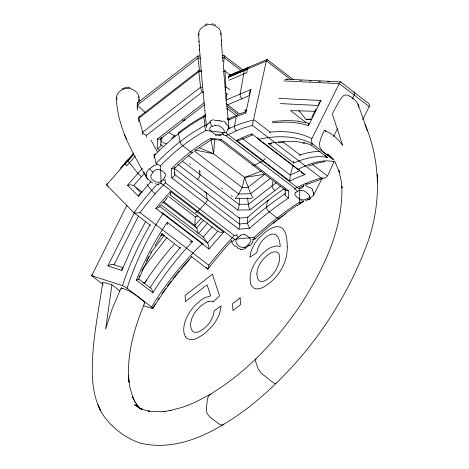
<?xml version="1.0" encoding="UTF-8"?>
<svg xmlns="http://www.w3.org/2000/svg" width="469" height="469" viewBox="0 0 469 469"><rect width="100%" height="100%" fill="white"/><g stroke="black" fill="none" stroke-linecap="round" stroke-linejoin="round"><path stroke-width="0.7" d="M146.422 175.764L146.439 175.236A6.759 5.194 -32.6 0 1 146.574 174.392L147.032 173.043M358.568 107.067L357.906 103.796L355.625 100.735A34.389 28.029 86.7 0 0 353.157 98.601M160.797 144.382L160.855 138.138M313.779 193.932L313.761 194.389A6.759 4.649 22.8 0 1 313.62 195.075L313.14 196.065M137.229 108.011L137.329 102.928L197.824 55.993L199.964 55.952M137.347 110.192L137.329 102.928L138.349 102.664M138.736 121.887L138.806 118.282L198.838 71.681L201.752 71.651M142.676 134.603L142.723 132.17L138.806 118.282M146.451 137.446L146.492 135.312L202.18 92.106L203.564 92.082M161.717 142.388L161.84 137.294M245.258 111.997L245.791 113.017L236.206 116.605A171.783 91.443 -58.2 0 0 228.649 120.087M144.212 302.874L144.54 302.868A11.385 1.671 32.8 0 0 144.722 302.822L144.323 301.837L141.538 299.427A35.843 5.253 32.8 0 0 139.557 297.891M293.723 161.019L293.799 163.042L296.168 162.034A159.085 62.664 -54.8 0 1 325.932 157.179L327.344 157.455L310.841 144.833L308.989 144.212A159.085 87.439 -50.1 0 0 271.393 143.092M167.327 224.727L167.228 222.294L192.53 241.611L189.752 244.601A159.085 72.824 -46.5 0 0 154.606 290.106L152.923 292.785L136.42 280.163L137.657 277.15M168.6 196.47L195.262 216.866L194.817 225.466L196.962 228.602L197.842 233.339M117.051 99.428C114.506 92.51 124.555 86.771 130.57 88.623C135.588 90.107 140.26 94.691 139.006 100.419L138.959 99.704L139.205 102.201M138.783 96.69L138.595 97.939M199.085 35.468C196.951 28.486 206.964 22.934 213.014 24.974C215.089 25.631 216.948 26.862 218.542 28.333C222.271 31.329 220.799 36.775 221.38 40.826L221.333 40.135L221.632 44.913M220.94 32.988L220.606 34.636M253.565 238.973L252.691 241.928M239.595 198.018L239.126 204.302L248.353 204.173L247.526 197.842M91.32 275.426L92.17 274.658M253.067 198.012L250.639 193.715L244.572 177.434L213.612 153.756L214.726 139.979M223.297 69.811L224.211 55.547L222.072 55.582M272.665 181.573L272.12 185.888A3.734 1.6 52.2 0 0 274.846 190.59M225.806 98.766L226.38 94.404M228.473 78.423L228.667 76.969A3.734 2.398 64.2 0 1 230.988 75.198M249.098 67.302A3.734 2.527 67 0 0 247.251 69.312L246.758 72.683L228.837 80.275M119.906 290.962L111.921 284.853L105.302 282.883A44.461 6.519 32.8 0 0 103.62 282.52L102.875 282.508A9.474 1.389 32.8 0 0 102.734 282.573L102.682 282.801C98.338 312.759 91.801 342.651 92.299 373.078C92.592 390.179 96.344 408.282 107.993 421.414C116.939 431.292 128.295 439.447 141.157 443.311C180.588 452.327 218.824 429.85 249.197 406.916C300.201 366.418 340.312 312.067 364.225 251.513C381.039 211.097 382.247 164.789 365.04 124.308M111.921 284.853L105.619 329.056L112.056 309.177L121.078 288.03M285.357 192.958L285.211 193.744A160.169 56.702 -48.3 0 0 266.539 207.216A160.169 57.089 -48 0 0 247.456 223.039L247.79 217.405L239.483 218.114M142.318 168.371L127.568 185.208L138.461 196.294L139.234 194.289L140.471 193.363M245.791 113.017L250.909 89.509L225.618 100.214M261.245 171.173L244.572 177.434L242.162 187.518L238.698 194.002L235.268 198.651L251.789 198.328M292.932 165.874L290.352 174.955L299.662 170.956M151.018 175.265L150.854 175.922A4.186 3.605 -28.1 0 0 151.041 177.663C153.087 182.124 159.9 184.475 162.948 179.604A3.734 0.85 42.4 0 0 164.449 180.407M309.499 196.57L309.323 196.992M152.947 308.432A3.957 0.58 32.8 0 0 151.575 307.078L127.064 288.335L127.527 286.911A160.128 78.259 -60.8 0 1 156.781 223.42L163.101 213.284L202.461 243.393A3.699 0.539 32.8 0 1 203.663 244.472M134.392 212.815L107.858 265.876L121.899 270.39L132.733 245.738L145.589 221.702M144.845 302.622C134.357 327.632 126.343 354.828 128.928 382.212L128.389 375.253L128.436 375.88M138.935 278.697L144.88 265.407L151.534 252.211M334.18 161.377L327.532 176.016L312.506 164.525M228.708 129.221L228.972 127.867L223.637 71.153M362.684 119.654L369.203 106.563C370.182 104.511 368.235 102.394 366.353 101.791L340.869 81.993M369.203 106.563L339.257 83.652L283.974 80.903M313.456 195.497L322.226 178.161M311.674 117.537L315.836 109.171M272.243 122.89C284.343 121.442 296.83 121.917 308.514 125.598L321.001 100.501L278.973 98.414M333.676 136.409L337.586 128.547M352.272 99.041L354.23 95.107A3.734 1.77 -52.6 0 0 353.638 92.082M126.988 205.105L91.666 275.754L103.18 284.566M122.614 267.559L114.459 264.938A3.734 3.242 -72.2 0 0 114.119 264.715L138.525 215.916M164.725 177.2L165.305 175.558A4.262 3.605 -21.7 0 0 164.941 173.677M155.104 245.68L162.362 233.415M151.563 307.078L152.296 305.858A160.128 72.302 -44.5 0 1 194.055 251.935L202.461 243.393M327.204 176.631L324.812 178.144L321.224 178.009L252.492 125.434L253.377 120.158A160.656 85.522 -58.2 0 0 227.998 129.151M223.49 424.146L222.259 425.201L220.061 424.674L209.971 417.164L206.94 413.259L206.348 408.37A45.094 25.889 59.6 0 1 206.436 407.127C207.362 403.047 206.606 397.706 209.749 394.581C246.278 372.638 276.089 340.834 299.931 305.8C322.948 270.337 343.185 229.669 341.86 186.357L341.965 188.057L341.368 181.878L338.876 170.628L339.427 172.117L335.265 162.544M153.228 308.121C163.605 290.938 175.84 274.928 189.247 260.008M167.222 222.247L164.977 225.648A159.085 77.279 -58.8 0 0 137.663 277.15M242.057 138.953L239.882 140.237L236.587 140.407L289.719 181.081A157.895 74.835 -52.6 0 1 305.038 174.597L251.853 133.911A157.895 74.835 -52.6 0 0 236.534 140.395M250.909 89.509L249.672 91.807L249.438 94.017M150.701 252.855L164.461 235.004M142.617 269.042L167.093 237.296M138.461 196.294L147.571 185.378A171.783 97.194 -53.6 0 1 150.813 181.738M170.27 194.758L170.616 191.587A157.895 74.835 -52.6 0 0 155.843 208.4L209.033 249.086A157.895 74.835 -52.6 0 1 223.801 232.231L170.616 191.545M144.575 283.012L147.084 279.94M295.488 192.695L294.884 193.82A4.262 2.779 10 0 0 295.206 195.315A12.077 7.903 9.6 0 0 299.679 198.856M159.583 206.249L160.838 204.76M207.321 124.138L206.448 125.739L206.583 127.369M162.098 203.276L162.731 202.538M162.954 202.954L166.741 198.633M120.398 168.178L127.468 160.111M132.557 154.307L133.477 153.252M124.813 163.329L133.659 153.234M133.454 154.289L106.592 184.944L133.659 212.492L150.414 225.308M135.271 156.054L126.694 165.844L125.188 164.015L133.765 154.231M144.839 172.844L133.694 185.572L130.874 184.827L127.603 185.191M200.867 218.56L194.817 225.466L163.611 201.594M203.628 220.008L196.646 227.975L163.13 202.338M198.364 233.697L207.814 222.91M157.209 184.311A160.633 90.88 -53.6 0 0 134.034 212.75L136.52 213.061L140.079 212.656A156.91 89.098 -53.7 0 1 155.204 193.767L165.364 182.81L165.135 179.563M165.932 198.874L166.577 198.153M167.222 197.431L167.867 196.71M266.884 59.545L266.339 60.87L290.733 79.537M217.786 231.258L207.55 242.942L203.241 237.027L161.272 204.924M174.468 168.418L184.37 159.267L192.56 152.454M213.09 301.901L219.598 295.892L212.363 274.254L185.12 295.388L185.443 301.549L207.052 284.789L210.728 295.851L204.83 297.727A22.934 10.869 -52.6 0 0 200.099 300.758L195.01 305.383A21.973 10.412 -52.6 0 0 191.317 309.862L189.329 312.817A26.317 12.475 -52.6 0 0 187.53 315.959L186.996 317.009A23.907 11.332 -52.6 0 0 184.938 322.115C183.59 326.67 182.91 331.952 185.196 336.326M138.707 279.196L136.456 280.151M171.636 138.238L175.213 135.271M107.858 265.876L111.106 264.393L114.119 264.715M273.316 223.308L285.451 213.887M160.392 138.965L204.466 104.734M142.717 132.147L200.574 87.257L202.157 87.257M204.214 102.723L157.396 139.047L157.291 148.521L159.366 150.103M201.148 117.866L205.733 114.307M270.132 178.589L250.639 193.715L238.698 194.002L188.356 155.491M248.359 204.32L276.077 182.81M280.62 186.111L249.989 209.878L237.695 210.024L177.939 164.314M139.334 116.74L199.003 70.444L201.09 70.409M179 132.317L189.763 124.49L200.814 117.584M321.001 100.501L319.196 102.441L318.686 104.405M195.561 150.232L211.759 139.469M122.638 267.863L121.981 268.843L121.899 270.39M297.364 205.498L302.822 201.998M121.876 88.999L126.442 87.205L130.036 87.445M153.404 165.973L156.998 164.642M240.626 235.262L242.403 234.535A4.262 3.611 -21.6 0 1 244.584 234.611M224.018 55.653L243.347 70.186M222.951 134.755L225.97 135.74L236.376 130.787A156.91 83.728 -58.4 0 1 252.492 125.434M311.639 144.98L311.164 145.091M229.364 118.569L235.268 115.79M299.234 187.928L302.74 186.252M242.52 139.082L252.31 135.043M237.279 234.746L234.271 235.52A156.957 58.731 -51.6 0 0 208.811 265.231L208.676 268.256L207.861 269.229A160.568 60.46 -51.7 0 1 231.833 240.574M107.641 183.273L106.352 184.569L108.263 186.205M245.615 248.459L244.109 249.004A6.759 6.249 -17.5 0 1 243.124 249.197L242.807 249.227M304.481 166.237L297.786 169.432L258.425 139.328A3.699 2.984 84.8 0 1 257.235 137.523M229.74 75.263L240.351 70.772M245.627 68.538L266.92 59.522M229.282 75.573L248.535 67.419M228.667 76.969L266.298 61.034L253.582 119.448L270.337 132.264M228.661 77.186L247.251 69.312M226.287 103.239A3.734 2.398 64.2 0 0 227.594 104.792L249.414 95.547M246.102 111.135L244.947 110.25L246.248 109.699M244.836 247.028L244.138 247.286M205.193 24.581L207.31 23.79M306.767 184.452L322.197 178.853M308.074 166.202L316.323 163.3L324.988 161.588M239.97 113.797L245.416 111.851M340.611 81.876L339.286 83.588L311.885 138.654A163.798 93.595 -49.3 0 0 269.329 132.246M195.262 216.866L197.877 216.045M160.885 235.573L163.564 234.811M219.586 134.632L217.78 134.838M258.425 139.328L267.207 137.722M293.799 163.042L268.491 143.678L271.393 143.08M221.069 135.394L218.196 135.764M305.266 200.867L306.228 200.668M155.89 208.394L158.809 207.521L159.7 206.46M214.556 120.656L216.086 120.457A6.759 3.594 3.4 0 1 217.083 120.433L217.722 120.451M244.572 177.434L264.85 174.228L248.001 187.295L242.162 187.518L194.201 150.83M192.483 241.617L189.599 241.805M223.801 232.231L220.448 232.278L218.132 231.604L169.884 194.653M272.383 121.436L287.925 120.41L298.53 121.172M278.352 142.811L283.423 142.218M231.95 241.084A3.887 1.43 -76.1 0 0 234.348 239.243L254.157 237.361A155.69 55.049 -47.9 0 1 277.179 217.985A155.69 54.668 -48.2 0 1 299.603 202.098A3.922 2.814 31.7 0 0 303.689 201.066M245.428 111.769L245.738 111.815M238.838 229.171L249.537 228.327A156.382 55.295 -47.9 0 1 269.265 211.924A156.382 54.908 -48.2 0 1 288.529 198.076L288.376 190.736L221.309 139.434L210.511 138.396A156.382 91.625 -57.6 0 0 190.625 151.768A156.382 91.238 -58 0 0 171.519 168.647L171.771 177.868L238.838 229.171A3.945 1.354 -75.4 0 0 239.753 224.159M252.123 239.296L255.066 239.049M247.485 223.279L239.682 223.971L239.524 218.343L174.902 168.91M271.445 143.977L268.538 143.69M215.506 125.229L216.209 125.211A4.186 2.562 13.1 0 1 218.161 125.598C221.386 126.354 227.864 131.713 222.072 133.729A3.734 2.234 64.1 0 0 223.766 134.386M298.712 110.455L306.023 119.337L311.058 119.038M200.791 58.127L197.936 58.174L137.44 105.109L145.132 112.437M222.189 57.769L224.329 57.734L241.142 70.596M223.572 71.288L225.026 71.265L225.806 86.718L229.869 89.825M224.757 86.876L225.806 86.859M306.023 119.337L311.088 119.325M242.485 249.502L240.187 249.35M315.69 111.288L290.546 110.649L306.093 122.544M340.699 81.87L286.588 79.179M300.054 80.357L301.374 80.422M309.294 80.815L311.269 80.914M318.533 81.272L320.509 81.372M327.772 81.735L329.748 81.835M280.433 103.596L317.953 105.461M246.008 110.379L244.947 110.25M155.567 183.643L155.157 183.608M212.099 139.516L216.742 139.914M203.833 116.722L205.322 116.845M206.337 125.2L204.877 125.071L203.833 117.103A170.376 99.41 -57.5 0 0 178.496 133.765A170.376 99.006 -57.8 0 0 154.266 155.561L156.171 164.127M309.317 123.265L308.555 123.828L308.514 125.598M218.29 140.061L219.832 140.208M225.97 135.74L294.925 188.462L295.036 189.869M330.803 156.582L330.17 156.435M195.11 150.033L213.612 153.756L211.079 140.114M305.038 174.597L302.552 173.565L301.069 171.935M215.67 135.389L216.59 135.605M300.899 200.58L301.895 200.82M212.17 23.726L213.149 23.978M162.626 142.629L166.249 143.578M211.132 394.622L209.749 394.581L196.235 401.728L189.353 404.735L182.599 407.244L169.708 410.668L170.98 410.481L163.587 411.589L164.912 411.407L153.545 411.665L148.298 411.002L149.652 411.266L144.739 410.088L140.131 408.382L142.564 409.531L138.373 407.362M142.998 282.848L144.358 283.288A178.097 81.606 -46.6 0 1 174.075 244.273M127.076 288.341A3.957 0.58 32.8 0 0 122.479 285.674L91.361 275.573M143.496 305.694L152.384 308.549A3.957 0.58 32.8 0 0 152.788 308.614M330.012 156.382L327.491 155.151A35.843 29.219 86.7 0 1 325.404 153.697L324.917 153.334A33.182 27.05 86.7 0 1 322.449 151.217M220.963 121.02L222.722 121.741M256.297 359.09L255.324 359.219L255.423 360.819A45.077 11.948 45.9 0 0 255.623 361.576L258.313 369.015L261.092 373.066L273.497 382.874L275.532 383.871L276.065 382.909M304.791 185.009L309.88 188.016M324.384 130.282L329.818 133.014L334.667 136.456L338.94 140.594L342.534 145.238L342.13 143.784M238.768 248.67L237.49 248.078M199.243 147.735L213.612 153.756M152.642 182.928L150.32 181.632M198.252 56.192L197.824 55.993L197.936 58.174L199.542 70.221M160.586 169.925C157.918 168.307 154.688 169.842 152.976 172.146A3.734 0.874 41.6 0 1 149.722 169.039M333.512 159.9L312.096 143.707A160.128 91.848 -49.2 0 0 267.195 137.751M299.58 198.967L303.337 200.064L307.295 198.792A3.734 2.38 59.4 0 0 310.367 198.545M327.344 157.455L325.21 155.386M214.321 24.452L215.459 25.103M169.274 132.774L174.691 135.94M350.085 96.403C348.15 95.066 345.295 94.152 343.308 95.916A9.474 7.727 86.7 0 0 342.728 96.415L341.086 98.291A44.461 36.248 86.7 0 0 338.829 101.709L332.286 113.873L342.007 143.373M140.172 408.61L134.521 404.677L140.378 408.757M227.424 108.767L226.808 108.304L236.3 115.567M225.39 123.388L227.993 125.762L228.972 127.867M220.33 140.254L285.856 190.379M267.049 59.51L293.483 79.753M326.049 131.584L324.302 130.247L321.353 137.124A46.941 38.265 86.7 0 0 320.515 139.481L319.647 142.787A11.385 9.28 86.7 0 0 319.512 143.719L319.928 147.612L322.455 151.206M225.026 71.13L230.238 75.116M225.519 92.622L227.84 94.398M283.047 141.99L300.377 155.245M227.594 104.786L239.765 114.102M226.849 106.029L237.607 114.254M227.635 118.956L228.79 119.835M227.576 119.472L228.514 120.187M228.186 127.357L229.13 128.078M242.332 138.437L290.305 175.136L289.719 181.081M189.517 163.658L190.678 164.543M199.36 171.185L200.521 172.07M221.368 188.022L222.529 188.907M231.211 195.55L232.372 196.435M160.873 144.651L162.831 146.146M182.887 161.488L239.131 204.513M174.773 174.544L239.718 224.223M165.364 182.81L234.271 235.52M157.613 184.012A3.887 1.982 -27 0 0 161.066 183.186L234.377 239.29M157.584 184.223L158.71 185.085M142.125 191.991L134.011 185.783L140.823 192.718M159.642 206.337L207.62 243.036L208.512 245.416L209.033 249.086M140.079 212.656L208.811 265.231M161.389 233.709L180.454 248.289M191.434 256.69L207.609 269.059L206.208 267.418M138.619 278.938L151.047 288.406L152.179 290.182L152.912 292.744M122.309 288.763L121.149 287.872L125.188 289.326A46.941 6.883 32.8 0 1 126.648 289.901L128.823 290.844A11.385 1.671 32.8 0 1 129.473 291.161L136.432 295.54A33.182 4.866 32.8 0 1 139.07 297.522M227.524 118.059L229.253 119.384M353.163 98.596L352.19 97.851A37.209 30.333 86.7 0 0 350.085 96.397M138.73 407.608L139.821 408.528M234.811 246.26L232.454 243.728L231.229 240.855M333.91 159.648L327.579 153.967L331.108 157.15M140.079 408.558L135.987 403.967L140.172 408.939M210.739 131.009C208.605 129.421 210.001 126.648 212.293 126.12A3.734 2.21 65 0 1 210.329 122.016M148.063 179.668L147.084 178.337A8.178 6.519 -19 0 1 146.586 177.048M249.42 237.883C251.695 239.987 250.071 243.259 247.978 244.818A3.734 0.698 46.6 0 0 249.766 245.568M312.149 190.15L313.128 191.516A8.178 5.863 10.8 0 1 313.62 192.771M140.196 408.956L134.879 401.646L132.604 397.003L133.049 397.923L129.837 387.341L128.389 375.253M102.922 283.206L102.682 282.801M252.088 134.961L251.853 133.911M254.948 238.891L254.169 237.39M267.113 59.575L267.277 60.272M157.408 151.809L150.959 140.055M147.307 178.707C132.92 153.445 116.892 127.058 116.423 97.024M143.872 172.369L146.891 177.944M132.604 397.003L135.324 402.613M100.7 410.885L97.957 404.753L100.255 409.877M124.496 134.843L126.437 139.551M367.374 130.98L358.058 104.141M255.06 238.844L255.042 238.785A159.343 56.796 -48 0 1 276.581 220.33M174.245 172.533L174.72 174.275L174.62 167.539M199.149 170.071L200.005 174.579A3.734 1.77 -52.6 0 1 197.496 179.275M200.574 87.257L198.838 71.704M206.389 126.524L201.793 77.96L199.266 45.346M222.857 61.756L221.591 44.238M199.548 49.591L199.589 50.259M198.563 33.252L199.049 41.899M199.008 41.208L199.307 46.026M377.627 182.4L377.223 174.222M161.102 183.232L160.504 165.721A155.69 90.834 -58 0 1 182.711 145.718A155.69 91.221 -57.6 0 1 205.95 130.452L225.958 132.909L299.234 188.966L299.603 202.098M303.572 185.437L303.59 186.351M154.207 157.795L154.172 155.251M285.14 189.365L285.158 194.049M294.925 188.462L294.925 188.491A156.957 64.106 -47.2 0 1 321.224 178.009M236.376 130.787A3.734 2.527 67 0 1 234.535 126.155L236.206 116.605A3.734 2.527 67 0 1 238.363 114.706M305.829 184.2A160.568 65.83 -47.3 0 1 307.353 183.526M242.004 98.683A3.734 2.527 67 0 1 240.163 94.058L244.32 70.338A3.734 2.527 67 0 1 247.052 68.585M125.188 164.015A3.734 0.457 41.2 0 1 125.217 163.417M203.241 237.027A176.555 83.681 -52.6 0 1 212.176 226.773M155.204 193.767A3.734 0.457 41.2 0 1 151.651 190.467L147.571 185.378A3.734 0.457 41.2 0 1 148.04 185.067M141.486 176.678A3.734 0.457 41.2 0 1 137.933 173.378L127.797 160.75A3.734 0.457 41.2 0 1 127.732 160.14M209.543 121.471A15.524 10.042 11.9 0 1 213.858 119.701M208.787 123.071A16.808 10.934 12.1 0 1 210.47 122.139M217.716 120.674A9.04 5.294 3.7 0 1 219.24 120.832M219.304 120.633A8.178 5.358 3 0 1 220.958 121.031M223.461 121.031A17.177 12.587 -2.4 0 1 226.158 122.907M212.504 126.302A10.16 6.478 13.7 0 1 215.623 125.434M215.547 134.427A12.077 7.903 9.7 0 1 210.921 130.957M217.786 134.879A4.262 2.767 9.8 0 1 215.564 134.41M222.283 133.876A12.352 7.522 8.5 0 1 219.809 134.879M207.433 124.179A11.526 7.064 5.9 0 1 208.617 123.183M146.375 172.873A15.524 13.349 -22.8 0 1 149.124 168.623M149.834 169.116A16.808 14.48 -22.3 0 1 151.534 167.468M146.621 177.036A9.04 7.111 -27.3 0 1 146.498 175.752M150.778 181.198A17.177 13.214 -8 0 1 148.468 179.41M151.082 175.283A10.16 8.847 -24.7 0 1 153.14 172.275M160.486 170.083A12.077 10.212 -21.1 0 1 165.018 173.636M164.918 177.27A12.352 10.248 -26.7 0 1 163.101 179.709M151.757 167.286A11.526 9.345 -25.2 0 1 153.48 166.09M249.25 245.14A15.524 13.091 -24.4 0 1 245.328 247.949M251.525 243.915A16.808 14.123 -24.4 0 1 249.883 245.662M240.31 249.115A8.178 7.023 -11.9 0 1 239.243 248.846M237.912 247.532A17.177 13.8 -3.7 0 1 235.239 245.897M248.101 244.912A10.16 8.559 -27.3 0 1 244.959 247.274M244.625 234.529A12.077 10.212 -21.1 0 1 249.25 237.988M238.328 237.273A12.352 10.822 -22.2 0 1 240.714 235.385M236.446 235.485A3.734 0.733 45.8 0 0 238.193 237.162C233.116 240.427 237.443 246.776 242.197 247.409A4.186 3.594 -28.3 0 0 244.144 247.304M252.779 241.957A11.526 10.142 -18 0 1 251.66 243.675M312.764 195.884A15.524 9.785 9.8 0 1 309.675 197.965M310.525 198.651A16.808 10.576 9.4 0 1 308.778 199.583M313.521 192.771A9.04 6.314 17.8 0 1 313.72 193.92M310.619 187.506A17.177 13.173 2 0 1 312.841 189.851M309.517 197.062A10.16 6.197 10.3 0 1 307.476 198.92M295.599 192.759A12.352 8.096 14.2 0 1 297.493 191.44M295.769 189.464A3.734 2.351 60.3 0 0 297.317 191.288C301.555 188.474 306.796 191.768 309.341 195.315A4.186 2.55 12.7 0 1 309.511 196.575M308.502 199.647A11.526 7.862 14.6 0 1 306.714 200.24M312.899 144.165A3.957 3.224 86.6 0 1 311.926 138.689M302.915 143.455A178.097 70.491 -54.8 0 1 304.938 142.734M284.912 79.736A3.746 3.054 86.7 0 1 287.761 79.507M299.621 169.995A3.699 3.013 86.7 0 1 297.768 169.467M304.469 166.266A160.128 58.713 -55.5 0 1 335.276 162.098M299.345 155.169A162.778 64.423 -54.8 0 1 320.093 151.569M298.272 121.5A178.882 101.861 -49.4 0 1 309.569 123.564M150.086 287.855A162.778 74.583 -46.6 0 1 180.536 247.28M139.193 276.857A162.778 79.038 -58.6 0 1 139.768 275.514M141.749 271.035A162.778 79.038 -58.6 0 1 142.512 269.358M146.498 260.993A162.778 79.038 -58.6 0 1 148.737 256.555M152.384 308.549A163.798 74.055 -44.7 0 1 155.268 303.865M157.901 299.761A163.798 74.055 -44.7 0 1 159.061 298.003M161.84 293.899A163.798 74.055 -44.7 0 1 165.551 288.628M167.257 286.289A163.798 74.055 -44.7 0 1 171.191 281.042M172.791 278.967A163.798 74.055 -44.7 0 1 179.152 271.059M180.794 269.1A163.798 74.055 -44.7 0 1 191.88 256.549M122.438 285.639A163.798 80.011 -60.6 0 1 150.209 224.669M161.219 212.076A3.699 0.469 33.5 0 1 162.878 213.219M140.471 299.292A7.463 1.096 32.8 0 1 140.63 299.462M138.672 118.229A3.869 2.228 28.8 0 1 140.471 116.429M198.786 71.587A3.869 0.832 71.6 0 1 199.706 70.995M223.819 70.626A3.881 1.061 -73 0 1 225.079 71.036M239.184 204.414A3.881 1.067 -72.9 0 1 237.695 209.942M160.996 144.604A3.881 2.333 -27.9 0 1 157.297 148.439M146.486 135.254A3.951 2.281 28.8 0 1 142.652 132.158M202.174 92.047A3.951 0.85 71.6 0 1 200.55 87.24M225.841 86.818A3.957 1.079 -73 0 1 225.003 90.294M184.727 119.255A3.734 1.6 52.2 0 1 182.253 119.765M249.983 209.79A3.869 0.827 71.7 0 1 248.306 204.214M161.031 138.162A3.869 2.234 28.6 0 1 157.402 138.971M185.196 336.326A28.287 13.408 -52.6 0 0 187.711 338.782L190.308 339.632L192.753 339.632A23.28 11.033 -52.6 0 0 196.411 338.612L202.743 334.913A35.427 16.79 -52.6 0 0 205.762 332.527L212.293 325.949A22.553 10.687 -52.6 0 0 216.197 320.456A23.526 11.15 -52.6 0 0 217.294 318.557A22.406 10.617 -52.6 0 0 219.768 312.993L221.192 305.87L214.269 310.607L213.125 315.825L210.511 321.265A13.871 6.572 -52.6 0 1 207.644 325.064L203.599 328.822L199.208 331.548A15.149 7.176 -52.6 0 1 196.493 332.333L194.576 332.269A17.341 8.219 -52.6 0 1 192.642 331.325C189.441 327.585 190.578 321.91 192.149 317.683A15.284 7.246 -52.6 0 1 193.885 314.183A14.439 6.842 -52.6 0 1 196.189 310.824L200.281 306.503L205.316 302.769A15.119 7.164 -52.6 0 1 208.67 301.391M208.664 301.403A17.617 8.348 -52.6 0 1 213.108 301.878M174.843 174.515A3.945 2.105 -27.1 0 1 171.76 177.821M174.738 167.691A3.887 1.77 23.9 0 1 171.507 168.606M193.093 151.768A3.734 1.6 52.2 0 1 190.625 151.768L182.711 145.712A3.729 1.6 52.2 0 1 180.02 141.708L178.496 133.759A3.729 1.595 52.2 0 1 179.856 132.387M160.451 165.592A3.922 1.688 23.1 0 1 156.312 163.212A159.343 92.592 -57.8 0 1 180.02 141.714A159.343 92.973 -57.5 0 1 204.889 125.499M195.204 212.727A3.734 1.77 -52.6 0 0 197.736 211.261L205.305 203.523A3.734 1.77 -52.6 0 0 207.245 199.384L206.172 192.829A3.734 1.77 -52.6 0 0 204.748 192.003M154.049 155.216A3.887 1.706 23.3 0 1 155.526 154.061M249.543 228.35A3.887 0.299 67.1 0 1 247.415 223.138M278.123 219.123A159.343 56.796 -48 0 1 279.659 217.933A159.343 56.409 -48.3 0 1 282.707 215.582M247.779 217.194A170.822 60.888 -48 0 1 267.324 201.037A170.822 60.472 -48.3 0 1 284.103 188.767M247.65 216.889A3.828 0.311 67.4 0 1 247.673 216.871M268.485 200.292A3.729 1.595 52.2 0 0 267.324 201.037L266.539 207.216A3.734 1.6 52.2 0 0 269.265 211.924L277.179 217.979A3.729 1.6 52.2 0 0 279.659 217.927M238.487 217.786A3.899 1.331 -75.2 0 1 239.518 218.026M284.226 214.427A159.343 56.409 -48.3 0 1 297.252 205.164M299.228 203.857A159.343 56.409 -48.3 0 1 303.636 201.037M221.315 139.375A3.945 0.856 -69.5 0 1 220.53 140.243M220.207 140.137A3.945 0.856 -69.5 0 1 220.166 140.02M252.697 164.748A3.734 1.77 -52.6 0 0 254.843 165.088L262.599 160.937A3.734 1.77 -52.6 0 0 265.085 158.51M212.14 139.105A3.887 1.243 78.6 0 1 210.528 138.302M205.944 130.54A3.922 1.319 80 0 1 204.783 125.352M227.922 128.717A3.887 0.768 -68.2 0 1 225.982 132.821M203.839 116.734A3.887 1.284 79.6 0 1 205.311 116.013M288.382 190.678A3.945 2.603 -30.4 0 1 285.076 189.271M288.535 197.988A3.887 2.708 31.2 0 1 285.058 194.019M303.631 185.607A3.887 2.638 -31.5 0 1 299.263 188.878M256.883 273.855L257.375 278.123L259.035 280.702A15.706 7.445 -52.6 0 0 260.506 281.365L263.179 281.3A13.437 6.367 -52.6 0 0 265.7 280.315L267.91 278.908A15.624 7.404 -52.6 0 0 274.383 272.319A15.196 7.199 -52.6 0 0 276.939 268.051L278.404 264.522A22.453 10.64 -52.6 0 0 279.653 257.159L279.161 254.544L278.322 253.072A15.436 7.316 -52.6 0 0 276.3 251.917L273.55 251.988A14.985 7.099 -52.6 0 0 270.431 253.231L268.145 254.708A19.534 9.257 -52.6 0 0 266.328 256.156L263.045 259.439A13.871 6.572 -52.6 0 0 260.758 262.505L260.348 263.156A15.284 7.246 -52.6 0 0 259.222 265.167A14.873 7.047 -52.6 0 0 258.308 267.195L257.282 270.543L256.883 273.855M287.268 246.934C287.585 263.654 277.349 279.794 262.699 287.526A23.016 10.91 -52.6 0 1 259.445 288.664A22.33 10.582 -52.6 0 1 256.561 288.91L254.134 288.242L252.17 286.67A29.957 14.199 -52.6 0 1 250.809 284.349C247.427 270.988 256.889 257.733 266.967 249.871A23.069 10.934 -52.6 0 1 270.871 247.485L276.376 245.82L280.163 246.618C280.081 241.687 278.721 233.568 272.184 234.06A14.697 6.965 -52.6 0 0 266.873 236.47A16.292 7.721 -52.6 0 0 265.524 237.502L263.578 239.272A12.569 5.956 -52.6 0 0 260.999 242.315L258.407 246.788L256.795 252.603L249.871 257.334L250.774 252.386L251.941 249.074A19.985 9.474 -52.6 0 1 254.52 244.073A20.056 9.503 -52.6 0 1 257.973 239.266C263.045 233.632 269.183 227.828 276.95 226.603C286.864 226.609 287.075 239.735 287.268 246.934M240.151 297.891L232.565 303.777L232.923 310.554L240.509 304.674L240.151 297.891"/></g></svg>
